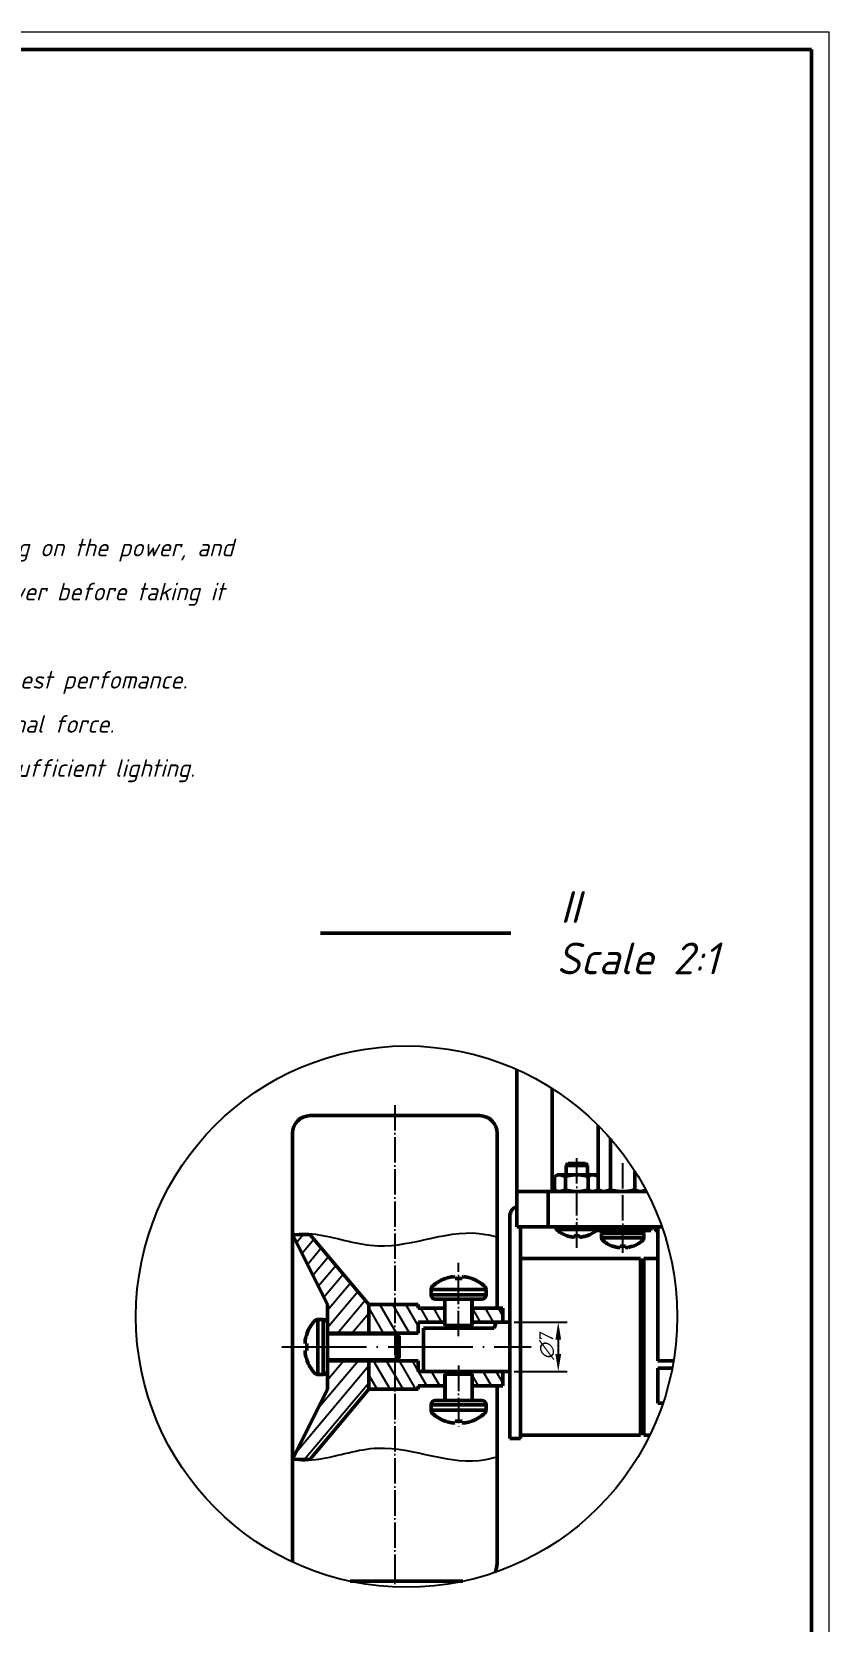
# Model space of a CAD drawing. Header units: inches. Extents: x -1846 to 3013, y 0 to 1997.
# Drawn here: x -412.7 to -186.7, y 392.2 to 842.8 of the extents above; entities that cross this region are included whole.
import ezdxf

# ---------------------------------------------------------------- set-up
doc = ezdxf.new("R2010")
doc.units = ezdxf.units.IN
doc.linetypes.add('ACAD_ISO04W100', pattern=[30, 24, -3, 0, -3])
doc.layers.get('0').update_dxf_attribs({"color": 2, "lineweight": 0})
for name, color, linetype, lineweight in [('A.Net Dam Co Ban', 7, 'Continuous', 50), ('Basic', 7, 'Continuous', 50), ('Tam', 1, 'ACAD_ISO04W100', 25), ('Thin', 3, 'Continuous', 25)]:
    doc.layers.add(name, color=color, linetype=linetype, lineweight=lineweight)
doc.styles.add('Annotative', font='')
doc.styles.get("Standard").update_dxf_attribs({"font": '', "height": 4})
doc.styles.add('TCVN-7284-5', font='', dxfattribs={"height": 5})
doc.styles.get('Annotative').set_extended_font_data('TCVN 7284', italic=True)
doc.styles.get('Standard').set_extended_font_data('TCVN 7284', italic=True)
doc.styles.get('TCVN-7284-5').set_extended_font_data('TCVN 7284', italic=True)
doc.dimstyles.new('TCVN 7284', dxfattribs={"dimscale": 2, "dimtxt": 4, "dimasz": 2.5, "dimexe": 1.25, "dimexo": 0.625, "dimtad": 1, "dimtoh": 1, "dimdec": 0, "dimlfac": 0.66, "dimtxsty": 'Standard', "dimcen": 2.5, "dimclrd": 7, "dimclre": 7, "dimclrt": 7, "dimadec": 0, "dimazin": 0, "dimtfac": 1, "dimtdec": 0, "dimtofl": 0, "dimtmove": 0, "dimatfit": 3, "dimfxl": 1, "dimlwd": 25, "dimlwe": 25, "dimarcsym": 0})

# ---------------------------------------------------------------- blocks, each defined once
blk = doc.blocks.new('*D103')
at = {"layer": 'Basic', "color": 7, "linetype": 'Continuous', "lineweight": 25, "transparency": 16777216}
for p, q in [((-275.96, 476.97), (-260.98, 476.97)), ((-263.48, 471.97), (-263.48, 467.97)), ((-275.96, 462.97), (-260.98, 462.97))]:
    blk.add_line(p, q, dxfattribs=at)
at = {"layer": 'Basic', "color": 7, "transparency": 16777216}
for points in [[(-264.31, 471.97), (-262.65, 471.97), (-263.48, 476.97)], [(-264.31, 467.97), (-262.65, 467.97), (-263.48, 462.97)]]:
    blk.add_solid(points, dxfattribs=at)
at = {"layer": 'Defpoints', "color": 0, "transparency": 16777216}
for p in [(-277.21, 476.97), (-277.21, 462.97), (-263.48, 462.97)]:
    blk.add_point(p, dxfattribs=at)
at = {"layer": 'Basic', "color": 7, "transparency": 16777216, "insert": (-266.76, 469.97), "char_height": 4, "attachment_point": 5, "rotation": 90}
blk.add_mtext('∅7', dxfattribs=at)

msp = doc.modelspace()

# ---------------------------------------------------------------- hatches: boundary and pattern name
at = {"layer": 'Thin'}
h = msp.add_hatch(dxfattribs=at)
h.set_pattern_fill('ANSI31', color=256, angle=5)
h.set_pattern_definition([(50, (1.6667, 5), (-2.432191, 2.04085), [])])
h.paths.add_polyline_path([(-317.21, 481.94), (-328.92, 481.94), (-328.92, 473.84), (-317.21, 473.84)])
h.paths.add_polyline_path([(-317.21, 466.04), (-328.92, 466.04), (-328.92, 457.94), (-317.21, 457.94)])
h.paths.add_polyline_path([(-333.85, 501.77), (-338.81, 501.84), (-328.92, 481.94), (-317.21, 481.94)])
h.paths.add_polyline_path([(-317.21, 457.94), (-328.92, 457.94), (-338.81, 438.04), (-333.85, 438.11)])
h = msp.add_hatch(dxfattribs=at)
h.set_pattern_fill('ANSI31', color=256, angle=75)
h.set_pattern_definition([(120, (1.6667, 5), (-2.74963, -1.5875), [])])
h.paths.add_polyline_path([(-295.65, 480.94), (-303.21, 480.94), (-303.21, 481.94), (-315.21, 481.94), (-317.21, 481.94), (-317.21, 473.84), (-303.21, 473.84), (-303.21, 476.97), (-295.65, 476.97)])
h.paths.add_polyline_path([(-295.65, 462.24), (-294.91, 462.97), (-303.21, 462.97), (-303.21, 466.04), (-317.21, 466.04), (-317.21, 457.94), (-315.21, 457.94), (-303.21, 457.94), (-303.21, 458.94), (-295.65, 458.94)])
h.paths.add_polyline_path([(-279.21, 480.94), (-287.85, 480.94), (-287.85, 476.97), (-279.21, 476.97)])
h.paths.add_polyline_path([(-279.21, 462.97), (-280.81, 462.97), (-288.58, 462.97), (-287.85, 462.24), (-287.85, 458.94), (-279.21, 458.94), (-279.21, 459.29)])

# ---------------------------------------------------------------- linework, layer by layer
for p in [(-1375.67, 842.76), (-186.67, 1.76)]:
    msp.add_line(p, (-186.67, 842.76))
at = {"layer": 'Basic'}
for p, q in [((-1350.67, 837.76), (-191.67, 837.76)), ((-191.67, 837.76), (-191.67, 6.76)), ((-330.92, 587.27), (-276.92, 587.27)), ((-275.21, 513.97), (-275.21, 548.61)), ((-265.21, 543.22), (-265.21, 513.97)), ((-333.81, 535.51), (-285.81, 535.51)), ((-252.14, 532.7), (-252.14, 514.51)), ((-338.81, 438.04), (-338.81, 530.51)), ((-280.81, 480.94), (-280.81, 530.51)), ((-248.68, 528.99), (-248.68, 514.51)), ((-263.71, 518.77), (-264.56, 518.28)), ((-264.56, 514.46), (-264.56, 518.28)), ((-263.71, 518.77), (-262.98, 518.77)), ((-261.39, 518.28), (-262.98, 518.77)), ((-258.21, 518.77), (-262.98, 518.77)), ((-261.39, 514.46), (-261.39, 518.28)), ((-261.21, 521.41), (-260.65, 521.97)), ((-261.21, 521.41), (-255.21, 521.41)), ((-261.21, 521.41), (-261.21, 518.77)), ((-255.78, 521.97), (-260.65, 521.97)), ((-258.21, 518.77), (-253.45, 518.77)), ((-255.21, 521.41), (-255.78, 521.97)), ((-255.21, 521.41), (-255.21, 518.77)), ((-255.04, 514.46), (-255.04, 518.28)), ((-252.14, 518.37), (-253.45, 518.77)), ((-253.45, 518.77), (-252.71, 518.77)), ((-252.14, 518.44), (-252.71, 518.77)), ((-241.75, 519.72), (-241.75, 514.51)), ((-275.21, 513.97), (-274.65, 513.97)), ((-275.21, 503.97), (-275.21, 513.97)), ((-274.65, 513.97), (-266.31, 513.97)), ((-266.31, 513.97), (-266.31, 503.97)), ((-238.44, 513.97), (-266.31, 513.97)), ((-264.56, 514.46), (-263.71, 513.97)), ((-261.39, 514.46), (-262.98, 513.97)), ((-260.55, 513.99), (-260.58, 513.97)), ((-255.27, 513.98), (-255.21, 514.01)), ((-251.86, 514.46), (-253.45, 513.97)), ((-252.71, 513.97), (-251.96, 514.4)), ((-252.14, 514.51), (-251.21, 513.97)), ((-248.68, 514.51), (-250.41, 513.97)), ((-238.66, 514.39), (-240.02, 513.97)), ((-239.21, 513.97), (-238.62, 514.32)), ((-277.21, 469.97), (-277.21, 506.97)), ((-328.92, 481.94), (-338.81, 501.84)), ((-333.85, 501.77), (-338.81, 501.84)), ((-317.21, 481.94), (-333.85, 501.77)), ((-266.31, 503.97), (-275.21, 503.97)), ((-274.21, 469.97), (-274.21, 503.97)), ((-234.1, 503.97), (-266.31, 503.97)), ((-264.21, 503.97), (-264.21, 503.85)), ((-253.21, 503.85), (-264.21, 503.85)), ((-253.21, 503.19), (-263.92, 503.19)), ((-260.98, 501.47), (-261.08, 501.47)), ((-258.97, 501.47), (-259, 501.14)), ((-257.46, 501.47), (-258.97, 501.47)), ((-257.43, 501.14), (-257.46, 501.47)), ((-255.35, 501.47), (-255.45, 501.47)), ((-253.21, 503.97), (-253.21, 502.97)), ((-237.21, 502.97), (-253.21, 502.97)), ((-251.21, 502.07), (-251.21, 500.85)), ((-239.21, 502.07), (-251.21, 502.07)), ((-239.21, 500.85), (-251.21, 500.85)), ((-239.21, 500.85), (-239.21, 502.07)), ((-237.21, 502.97), (-237.21, 503.97)), ((-236.21, 503.97), (-236.21, 503.85)), ((-235.21, 503.85), (-236.21, 503.85)), ((-235.21, 503.19), (-235.92, 503.19)), ((-235.21, 503.97), (-235.21, 465.97)), ((-247.98, 498.47), (-248.08, 498.47)), ((-245.97, 498.47), (-246, 498.14)), ((-244.46, 498.47), (-245.97, 498.47)), ((-244.43, 498.14), (-244.46, 498.47)), ((-242.35, 498.47), (-242.45, 498.47)), ((-240.21, 494.97), (-274.21, 494.97)), ((-240.21, 444.97), (-240.21, 494.97)), ((-239.21, 492.97), (-240.21, 492.97)), ((-235.21, 494.97), (-239.21, 494.97)), ((-239.21, 444.97), (-239.21, 494.97)), ((-295.47, 489.37), (-295.34, 489.37)), ((-292.77, 489.8), (-292.73, 489.37)), ((-292.73, 489.37), (-290.77, 489.37)), ((-290.77, 489.37), (-290.73, 489.8)), ((-288.15, 489.37), (-288.02, 489.37)), ((-299.55, 486.27), (-299.55, 484.69)), ((-299.55, 486.27), (-283.95, 486.27)), ((-299.55, 484.69), (-283.95, 484.69)), ((-285.12, 483.52), (-298.38, 483.52)), ((-295.65, 476.02), (-295.65, 483.52)), ((-287.85, 476.02), (-287.85, 483.52)), ((-283.95, 484.69), (-283.95, 486.27)), ((-330.09, 477.74), (-331.67, 477.74)), ((-331.67, 462.14), (-331.67, 477.74)), ((-330.09, 462.14), (-330.09, 477.74)), ((-328.92, 481.94), (-328.92, 457.94)), ((-317.21, 481.94), (-317.21, 473.84)), ((-317.21, 481.94), (-315.21, 481.94)), ((-303.21, 481.94), (-315.21, 481.94)), ((-303.21, 480.94), (-303.21, 481.94)), ((-295.65, 480.94), (-303.21, 480.94)), ((-279.21, 480.94), (-287.85, 480.94)), ((-279.21, 480.94), (-279.21, 476.97)), ((-334.77, 473.53), (-334.77, 473.67)), ((-328.92, 473.84), (-303.21, 473.84)), ((-309.3, 473.84), (-309.3, 466.04)), ((-309.3, 473.84), (-308.56, 473.1)), ((-308.56, 466.78), (-308.56, 473.1)), ((-295.65, 476.97), (-303.21, 476.97)), ((-303.21, 476.97), (-303.21, 473.84)), ((-281.64, 475.28), (-301.67, 475.28)), ((-301.67, 475.28), (-301.67, 462.97)), ((-287.85, 476.02), (-295.65, 476.02)), ((-295.65, 476.02), (-294.91, 475.28)), ((-294.91, 475.28), (-288.58, 475.28)), ((-287.85, 476.02), (-288.58, 475.28)), ((-279.21, 476.97), (-287.85, 476.97)), ((-281.08, 476.97), (-281.64, 475.28)), ((-277.21, 476.97), (-279.21, 476.97)), ((-334.77, 470.92), (-335.2, 470.96)), ((-335.2, 468.92), (-334.77, 468.96)), ((-334.77, 468.96), (-334.77, 470.92)), ((-277.21, 443.97), (-277.21, 469.97)), ((-274.21, 469.97), (-274.21, 443.97)), ((-334.77, 466.22), (-334.77, 466.35)), ((-303.21, 466.04), (-328.92, 466.04)), ((-317.21, 466.04), (-317.21, 457.94)), ((-309.3, 466.04), (-308.56, 466.78)), ((-303.21, 466.04), (-303.21, 462.97)), ((-235.21, 465.97), (-230.81, 465.97)), ((-331.67, 462.14), (-330.09, 462.14)), ((-303.21, 462.97), (-289.21, 462.97)), ((-295.65, 462.24), (-294.91, 462.97)), ((-295.65, 462.24), (-287.85, 462.24)), ((-295.65, 462.24), (-295.65, 454.74)), ((-288.58, 462.97), (-294.91, 462.97)), ((-289.21, 462.97), (-280.81, 462.97)), ((-287.85, 462.24), (-288.58, 462.97)), ((-287.85, 462.24), (-287.85, 454.74)), ((-280.81, 462.97), (-277.21, 462.97)), ((-279.21, 462.97), (-279.21, 459.29)), ((-235.21, 453.97), (-235.21, 463.97)), ((-235.21, 463.97), (-231.17, 463.97)), ((-328.92, 457.94), (-338.81, 438.04)), ((-317.21, 457.94), (-333.85, 438.11)), ((-317.21, 457.94), (-315.21, 457.94)), ((-315.21, 457.94), (-303.21, 457.94)), ((-303.21, 458.94), (-295.65, 458.94)), ((-303.21, 457.94), (-303.21, 458.94)), ((-287.85, 458.94), (-279.21, 458.94)), ((-280.81, 408.52), (-280.81, 458.94)), ((-279.21, 459.29), (-279.21, 458.94)), ((-299.55, 453.57), (-299.55, 451.98)), ((-283.95, 453.57), (-299.55, 453.57)), ((-283.95, 451.98), (-299.55, 451.98)), ((-298.38, 454.74), (-285.12, 454.74)), ((-283.95, 451.98), (-283.95, 453.57)), ((-233.81, 453.97), (-235.21, 453.97)), ((-295.34, 448.89), (-295.47, 448.89)), ((-292.73, 448.89), (-292.77, 448.46)), ((-290.77, 448.89), (-292.73, 448.89)), ((-290.73, 448.46), (-290.77, 448.89)), ((-288.02, 448.89), (-288.15, 448.89)), ((-240.21, 446.97), (-239.21, 446.97)), ((-277.21, 443.97), (-274.21, 443.97)), ((-274.21, 444.97), (-240.21, 444.97)), ((-239.21, 444.97), (-237.51, 444.97)), ((-333.85, 438.11), (-338.81, 438.04)), ((-338.81, 408.98), (-338.81, 438.04)), ((-322.49, 403.52), (-290.49, 403.52))]:
    msp.add_line(p, q, dxfattribs=at)
at = {"layer": 'Basic', "flags": 128}
msp.add_lwpolyline([(-235.92, 503.19), (-235.48, 502.81), (-235.21, 502.61)], dxfattribs=at)
at = {"layer": 'Basic'}
for centre, radius, start, end in [((-333.81, 530.51), 5, 90, 180), ((-285.81, 530.51), 5, 0, 90), ((-274.21, 506.97), 3, 109.4712, 180), ((-263.31, 503.85), 0.9, 180, 227.5073), ((-258.21, 509.42), 8.45, 227.5073, 250.175), ((-258.21, 509.49), 8.48, 250.973, 259.8338), ((-258.71, 508.24), 7.17, 262.0158, 266.036), ((-259.44, 502.49), 1.42, 279.4515, 288.2689), ((-256.98, 502.49), 1.42, 251.7311, 260.5485), ((-257.71, 508.24), 7.17, 273.964, 277.9842), ((-258.21, 509.49), 8.48, 280.1662, 289.027), ((-258.21, 509.42), 8.45, 289.825, 310.2428), ((-250.31, 502.07), 0.9, 90, 180), ((-250.31, 500.85), 0.9, 180, 227.5073), ((-245.21, 506.42), 8.45, 227.5073, 250.175), ((-245.21, 506.42), 8.45, 289.825, 312.4927), ((-240.11, 502.07), 0.9, 0, 90), ((-240.11, 500.85), 0.9, 312.4927, 0), ((-235.31, 503.85), 0.9, 180, 227.5073), ((-245.21, 506.49), 8.48, 250.973, 259.8338), ((-245.71, 505.24), 7.17, 262.0158, 266.036), ((-246.44, 499.49), 1.42, 279.4515, 288.2689), ((-243.98, 499.49), 1.42, 251.7311, 260.5485), ((-244.71, 505.24), 7.17, 273.964, 277.9842), ((-245.21, 506.49), 8.48, 280.1662, 289.027), ((-298.38, 486.27), 1.17, 132.4927, 180), ((-291.75, 479.03), 10.99, 109.825, 132.4927), ((-291.75, 478.95), 11.02, 100.1662, 109.027), ((-292.4, 480.57), 9.32, 93.964, 97.9842), ((-293.35, 488.04), 1.85, 71.7311, 80.5485), ((-290.15, 488.04), 1.85, 99.4515, 108.2689), ((-291.1, 480.57), 9.32, 82.0158, 86.036), ((-291.75, 478.95), 11.02, 70.973, 79.8338), ((-291.75, 479.03), 10.99, 47.5073, 70.175), ((-285.12, 486.27), 1.17, 0, 47.5073), ((-298.38, 484.69), 1.17, 180, 270), ((-285.12, 484.69), 1.17, 270, 0), ((-331.67, 476.57), 1.17, 90, 137.5073), ((-330.09, 476.57), 1.17, 0, 90), ((-324.35, 469.94), 11.02, 160.973, 169.8338), ((-324.44, 469.94), 10.99, 137.5073, 160.175), ((-325.97, 470.59), 9.32, 172.0158, 176.036), ((-333.45, 471.54), 1.85, 189.4515, 198.2689), ((-333.45, 468.34), 1.85, 161.7311, 170.5485), ((-325.97, 469.29), 9.32, 183.964, 187.9842), ((-324.35, 469.94), 11.02, 190.1662, 199.027), ((-324.44, 469.94), 10.99, 199.825, 222.4927), ((-331.67, 463.31), 1.17, 222.4927, 270), ((-330.09, 463.31), 1.17, 270, 0), ((-298.38, 453.57), 1.17, 90, 180), ((-298.38, 451.98), 1.17, 180, 227.5073), ((-291.75, 459.22), 10.99, 227.5073, 250.175), ((-291.75, 459.22), 10.99, 289.825, 312.4927), ((-285.12, 453.57), 1.17, 0, 90), ((-285.12, 451.98), 1.17, 312.4927, 0), ((-291.75, 459.3), 11.02, 250.973, 259.8338), ((-292.4, 457.68), 9.32, 262.0158, 266.036), ((-293.35, 450.21), 1.85, 279.4515, 288.2689), ((-290.15, 450.21), 1.85, 251.7311, 260.5485), ((-291.1, 457.68), 9.32, 273.964, 277.9842), ((-291.75, 459.3), 11.02, 280.1662, 289.027), ((-285.81, 408.52), 5, 330.0566, 0)]:
    msp.add_arc(centre, radius, start, end, dxfattribs=at)
for points, knots in [([(-262.98, 518.77), (-263.01, 518.77), (-263.55, 518.76), (-264.07, 518.51), (-264.56, 518.28)], [0, 0, 0, 0, 0.0701503, 1, 1, 1, 1]), ([(-258.21, 518.77), (-258.45, 518.77), (-259.52, 518.74), (-260.57, 518.48), (-261.39, 518.28)], [0, 0, 0, 0, 0.219209, 1, 1, 1, 1]), ([(-255.04, 518.28), (-255.24, 518.34), (-256.27, 518.63), (-257.35, 518.71), (-258.21, 518.77)], [0, 0, 0, 0, 0.194876, 1, 1, 1, 1]), ([(-253.45, 518.77), (-253.49, 518.77), (-254.02, 518.76), (-254.55, 518.51), (-255.04, 518.28)], [0, 0, 0, 0, 0.0701503, 1, 1, 1, 1]), ([(-262.98, 513.97), (-263.01, 513.97), (-263.55, 513.98), (-264.07, 514.23), (-264.56, 514.46)], [0, 0, 0, 0, 0.07015, 1, 1, 1, 1]), ([(-258.21, 513.97), (-258.45, 513.98), (-259.52, 514), (-260.57, 514.26), (-261.39, 514.46)], [0, 0, 0, 0, 0.219209, 1, 1, 1, 1]), ([(-255.04, 514.46), (-255.24, 514.41), (-256.27, 514.12), (-257.35, 514.04), (-258.21, 513.97)], [0, 0, 0, 0, 0.194876, 1, 1, 1, 1]), ([(-253.45, 513.97), (-253.49, 513.97), (-254.02, 513.98), (-254.55, 514.23), (-255.04, 514.46)], [0, 0, 0, 0, 0.07015, 1, 1, 1, 1]), ([(-250.41, 513.97), (-250.45, 513.97), (-251.03, 513.98), (-251.61, 514.25), (-252.14, 514.51)], [0, 0, 0, 0, 0.0701596, 1, 1, 1, 1]), ([(-245.21, 513.97), (-246.16, 514.04), (-247.33, 514.13), (-248.46, 514.45), (-248.68, 514.51)], [0, 0, 0, 0, 0.8049075, 1, 1, 1, 1]), ([(-241.75, 514.51), (-242.64, 514.29), (-243.78, 514), (-244.96, 513.98), (-245.21, 513.97)], [0, 0, 0, 0, 0.7806222, 1, 1, 1, 1]), ([(-240.02, 513.97), (-240.06, 513.97), (-240.64, 513.98), (-241.22, 514.25), (-241.75, 514.51)], [0, 0, 0, 0, 0.07016, 1, 1, 1, 1])]:
    msp.add_open_spline(points, degree=3, knots=knots, dxfattribs=at)
msp.add_open_spline([(-277.21, 500.62), (-277.2, 500.62), (-277.19, 500.62), (-277.17, 500.62)], degree=3, dxfattribs=at)
at = {"layer": 'Tam', "ltscale": 0.3}
for p, q in [((-309.81, 538.51), (-309.81, 401.91)), ((-258.21, 498.07), (-258.21, 524.41)), ((-245.21, 496.66), (-245.21, 522.32)), ((-291.75, 472.99), (-291.75, 493.75)), ((-291.75, 464.65), (-291.75, 446.91))]:
    msp.add_line(p, q, dxfattribs=at)
at = {"layer": 'Tam'}
msp.add_line((-341.81, 469.94), (-271.21, 469.97), dxfattribs=at)
at = {"layer": 'Thin'}
for p, q in [((-261.05, 518.77), (-261.05, 521.41)), ((-255.37, 518.77), (-255.37, 521.41)), ((-295.35, 476.02), (-295.35, 483.52)), ((-288.15, 476.02), (-288.15, 483.52)), ((-309.3, 473.39), (-328.92, 473.39)), ((-309.3, 466.49), (-328.92, 466.49)), ((-295.35, 462.24), (-295.35, 454.74)), ((-288.15, 462.24), (-288.15, 454.74))]:
    msp.add_line(p, q, dxfattribs=at)
msp.add_circle((-306.49, 478.55), 76.72, dxfattribs=at)
for points in [[(-338.81, 501.84), (-336.42, 502.29), (-328.04, 501.74), (-310.34, 495.14), (-292.95, 504.36), (-281.88, 501.37), (-280.81, 501.12)], [(-338.81, 438.04), (-336.42, 437.59), (-328.04, 438.14), (-310.34, 444.74), (-292.95, 435.52), (-281.88, 438.51), (-280.81, 438.76)]]:
    msp.add_open_spline(points, degree=3, knots=[2.553793, 2.553793, 2.553793, 2.553793, 4.406993, 8.681624, 16.369447, 17.187013, 17.187013, 17.187013, 17.187013], dxfattribs=at)

# ---------------------------------------------------------------- texts
at = {"layer": 'A.Net Dam Co Ban', "insert": (-570.68, 714.56), "char_height": 5, "width": 222.2413, "attachment_point": 4, "style": 'TCVN-7284-5'}
msp.add_mtext('\\pxsm1.5,qc;TECHNICAL PARAMETERS:\\P\\pi-3,l3,q*,t3;1.^IDimensions: 270x230x105 mm\\P2.^IMax velocity: 0.3 m/s\\P3.^IMax load weight: 5 kg\\P4.^INet weight: 1.8kg\\P5.^IUsage time for 1 charge: 1 hour{\\L\\P\\pi0,l0,tz;\\P\\pqc;}TECHNICAL REQUIREMENTS:\\P\\pi-3,l3,q*,t3;1.^IMust place the AGV on the line before turning on the power, and after the AGV stops, must switch off the power before taking it off the line.\\P2.^ICheck the battery capacity before using for best perfomance.\\P3.^IAvoid pushing the AGV to run by using external force.\\P4.^IAGV should be used in an environment with sufficient lighting.', dxfattribs=at)
at = {"layer": 'Basic', "char_height": 9, "attachment_point": 1, "style": 'Annotative'}
for s, insert, width in [('\\pxqc;{\\fTCVN 7284|b0|i1|c0|p34;II\\P}', (-315.11, 599.16), 110), ('\\pxqc;{\\fTCVN 7284|b0|i1|c0|p34;Scale 2:1\\P}', (-369.43, 584.58), 256.8517)]:
    msp.add_mtext(s, dxfattribs=dict(at, insert=insert, width=width))

# ---------------------------------------------------------------- dimensions: what is measured, and where the dimension line sits
at = {"layer": 'Basic'}
dim = msp.add_linear_dim(base=(-263.48, 462.97), p1=(-277.21, 476.97), p2=(-277.21, 462.97), angle=90, text='∅7', dimstyle='TCVN 7284', dxfattribs=at)
dim.commit()
dim.dimension.update_dxf_attribs({"geometry": '*D103', "text_midpoint": (-263.48, 469.97), "dimtype": 160})

doc.saveas('drawing.dxf')
